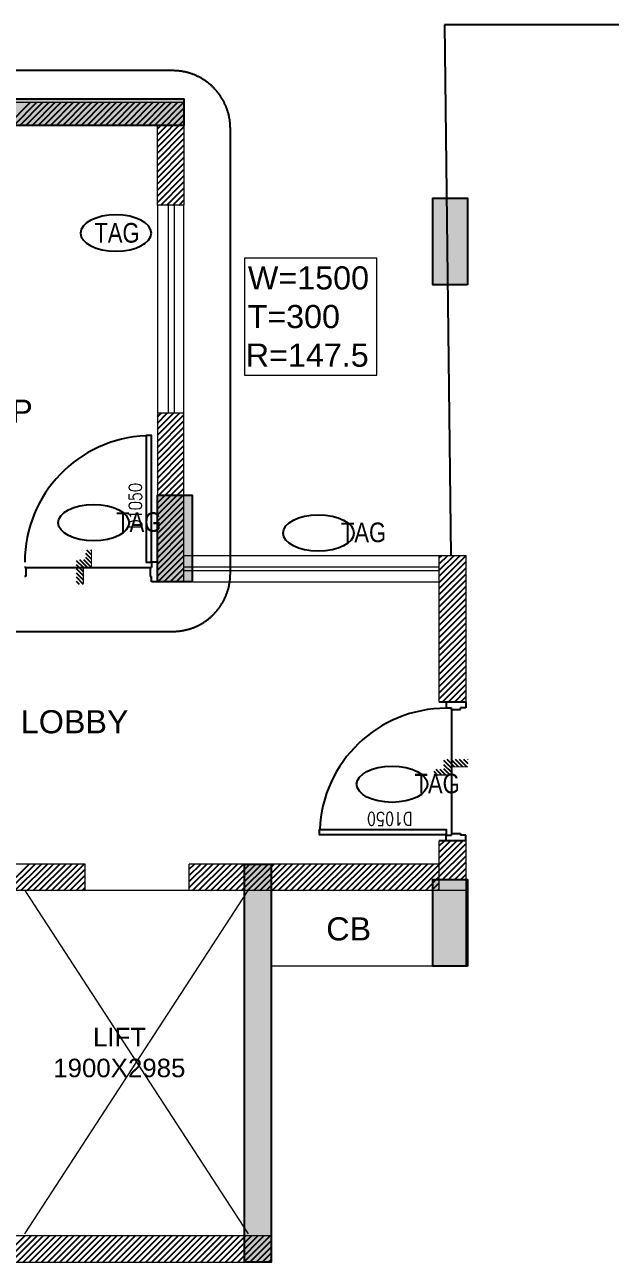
# Model space of a CAD drawing. Header units: millimetres. Extents: x 1277257 to 1543892, y 206696 to 309376.
# Drawn here: x 1337815 to 1342881, y 288901 to 299607 of the extents above; entities that cross this region are included whole.
import ezdxf
from ezdxf.enums import TextEntityAlignment as Align

# ---------------------------------------------------------------- set-up
doc = ezdxf.new("R2010")
doc.units = ezdxf.units.MM
doc.header["$LTSCALE"] = 500
doc.header["$MEASUREMENT"] = 0
doc.linetypes.add('HIDDEN', pattern=[0.375, 0.25, -0.125])
doc.layers.get('Defpoints').update_dxf_attribs({"lineweight": 0})
doc.layers.add('A-TAG', color=7, linetype='Continuous', true_color=0xef00ef)
for name, color, linetype in [('AHC-A-FURNITURE', 2, 'Continuous'), ('DOOR', 8, 'Continuous'), ('Drop', 143, 'Continuous'), ('TEXT -RM MM', 181, 'Continuous'), ('TEXT-RM NAME', 6, 'Continuous'), ('TOWER AREA COLUMN.', 6, 'Continuous')]:
    doc.layers.add(name, color=color, linetype=linetype)
for name, color, linetype, lineweight in [('CILL', 8, 'Continuous', 13), ('TEXT-COMMON AREA', 7, 'Continuous', 20), ('TILE', 252, 'Continuous', 13), ('TOWER COL HATCH', 253, 'Continuous', 20), ('Wall', 2, 'Continuous', 15), ('WIN', 144, 'Continuous', 15)]:
    doc.layers.add(name, color=color, linetype=linetype, lineweight=lineweight)
doc.styles.add('ARIAL', font='arial.ttf')
doc.styles.add('simplex', font='simplex.shx')
doc.styles.get("Standard").update_dxf_attribs({"font": 'arial.ttf'})

# ---------------------------------------------------------------- blocks, each defined once
blk = doc.blocks.new('A$C26E901EB')
at = {"layer": 'Drop'}
h = blk.add_hatch(dxfattribs=at)
h.set_pattern_fill('ANSI31', color=256, scale=8, angle=720, style=0)
h.set_pattern_definition([(315, (5609.332, 22815.355), (17.960512, 17.960512), [])])
h.paths.add_polyline_path([(84, 209), (84, 259), (133, 259), (133, 144), (63, 144), (0, 144), (0, 209)])
h.paths.add_polyline_path([(63, 144), (63, 0), (0, 0), (0, 144)])
h.paths.add_polyline_path([(133, 293), (133, 259), (84, 259), (84, 293)])
at = {"layer": 'Drop', "const_width": 10, "elevation": 0}
blk.add_lwpolyline([(133, 298), (133, 144), (63, 144), (63, 0)], dxfattribs=at)

msp = doc.modelspace()

# ---------------------------------------------------------------- hatches: boundary and pattern name
at = {"layer": 'TOWER COL HATCH'}
h = msp.add_hatch(color=253, dxfattribs=at)
h.dxf.hatch_style = 1
h.paths.add_polyline_path([(1337492.1, 298736.3), (1337492.1, 298966.3), (1339192.1, 298966.3), (1339192.1, 298736.3)])
h = msp.add_hatch(color=253, dxfattribs=at)
h.dxf.hatch_style = 1
h.paths.add_polyline_path([(1341647.1, 297356.6), (1341347.1, 297356.6), (1341347.1, 298106.6), (1341647.1, 298106.6)])
h = msp.add_hatch(color=253, dxfattribs=at)
h.dxf.hatch_style = 1
h.paths.add_polyline_path([(1339262.1, 294786.4), (1338962.1, 294786.4), (1338962.1, 295536.4), (1339262.1, 295536.4)])
h = msp.add_hatch(color=253, dxfattribs=at)
h.dxf.hatch_style = 1
h.paths.add_polyline_path([(1339717.1, 292346.4), (1339947.1, 292346.4), (1339947.1, 288901.2), (1339717.1, 288901.2), (1339717.1, 292116.4)])
h = msp.add_hatch(color=253, dxfattribs=at)
h.dxf.hatch_style = 1
h.paths.add_polyline_path([(1341647.1, 291461.6), (1341347.1, 291461.6), (1341347.1, 292211.6), (1341647.1, 292211.6)])

# ---------------------------------------------------------------- linework, layer by layer
at = {"color": 6, "linetype": 'Continuous'}
for p, q in [((1346232.1, 299606.6), (1341447.1, 299606.6)), ((1341447.1, 299606.6), (1341502.1, 295016.4))]:
    msp.add_line(p, q, dxfattribs=at)
at = {"ltscale": 50}
for p, q in [((1341632.1, 293746.4), (1341402.1, 293746.4)), ((1341632.1, 292546.4), (1341402.1, 292546.4))]:
    msp.add_line(p, q, dxfattribs=at)
at = {"linetype": 'Continuous', "extrusion": (0, 0, -1)}
msp.add_ellipse((1338604, 297804.5), major_axis=(306.3, 0), ratio=0.5128849, dxfattribs=at)
at = {"linetype": 'Continuous'}
for centre in [(1338410.9, 295298.9), (1340356, 295209.4), (1340992.8, 293036.9)]:
    msp.add_ellipse(centre, major_axis=(-306.3, 0), ratio=0.5128849, dxfattribs=at)
at = {"layer": 'A-TAG', "linetype": 'HIDDEN', "ltscale": 100}
for p, q in [((1339093.7, 299209.6), (1333195.5, 299209.6)), ((1339593.7, 294858.2), (1339593.7, 298709.6)), ((1333195.5, 294358.2), (1339093.7, 294358.2))]:
    msp.add_line(p, q, dxfattribs=at)
for centre, start, end in [((1339093.7, 298709.6), 0, 90), ((1339093.7, 294858.2), 270, 0)]:
    msp.add_arc(centre, 500, start, end, dxfattribs=at)
at = {"layer": 'AHC-A-FURNITURE', "color": 1, "linetype": 'Continuous', "ltscale": 50, "true_color": 0xff0000}
for p, q in [((1337665.8, 298736.3), (1337865.8, 298936.3)), ((1337718.9, 298736.3), (1337918.9, 298936.3)), ((1337771.9, 298736.3), (1337971.9, 298936.3)), ((1337824.9, 298736.3), (1338024.9, 298936.3)), ((1337878, 298736.3), (1338078, 298936.3)), ((1337931, 298736.3), (1338131, 298936.3)), ((1337984, 298736.3), (1338184, 298936.3)), ((1338037.1, 298736.3), (1338237.1, 298936.3)), ((1338090.1, 298736.3), (1338290.1, 298936.3)), ((1338143.1, 298736.3), (1338343.1, 298936.3)), ((1338196.2, 298736.3), (1338396.2, 298936.3)), ((1338249.2, 298736.3), (1338449.2, 298936.3)), ((1338302.2, 298736.3), (1338502.2, 298936.3)), ((1338355.3, 298736.3), (1338555.3, 298936.3)), ((1338408.3, 298736.3), (1338608.3, 298936.3)), ((1338461.3, 298736.3), (1338661.3, 298936.3)), ((1338514.4, 298736.3), (1338714.4, 298936.3)), ((1338567.4, 298736.3), (1338767.4, 298936.3)), ((1338620.4, 298736.3), (1338820.4, 298936.3)), ((1338673.5, 298736.3), (1338873.5, 298936.3)), ((1338726.5, 298736.3), (1338926.5, 298936.3)), ((1338779.5, 298736.3), (1338979.5, 298936.3)), ((1338832.6, 298736.3), (1339032.6, 298936.3)), ((1338885.6, 298736.3), (1339085.6, 298936.3)), ((1338938.6, 298736.3), (1339138.6, 298936.3)), ((1338962.1, 298706.7), (1339191.7, 298936.3)), ((1338962.1, 298653.6), (1339192.1, 298883.6)), ((1338962.1, 298600.6), (1339192.1, 298830.6)), ((1338962.1, 298547.6), (1339192.1, 298777.6)), ((1338962.1, 298494.5), (1339192.1, 298724.5)), ((1338962.1, 298441.5), (1339192.1, 298671.5)), ((1338962.1, 298388.5), (1339192.1, 298618.5)), ((1338962.1, 298335.4), (1339192.1, 298565.4)), ((1338962.1, 298282.4), (1339192.1, 298512.4)), ((1338962.1, 298229.4), (1339192.1, 298459.4)), ((1338962.1, 298176.3), (1339192.1, 298406.3)), ((1338962.1, 298123.3), (1339192.1, 298353.3)), ((1338962.1, 298070.3), (1339192.1, 298300.3)), ((1338991.2, 298046.3), (1339192.1, 298247.3)), ((1339044.2, 298046.3), (1339192.1, 298194.2)), ((1339097.2, 298046.3), (1339192.1, 298141.2)), ((1339150.3, 298046.3), (1339192.1, 298088.2)), ((1338962.1, 296214.1), (1338994.3, 296246.3)), ((1338962.1, 296161.1), (1339047.3, 296246.3)), ((1338962.1, 296108.1), (1339100.4, 296246.3)), ((1338962.1, 296055), (1339153.4, 296246.3)), ((1338962.1, 296002), (1339192.1, 296232)), ((1338962.1, 295949), (1339192.1, 296179)), ((1338962.1, 295895.9), (1339192.1, 296125.9)), ((1338962.1, 295842.9), (1339192.1, 296072.9)), ((1338962.1, 295789.9), (1339192.1, 296019.9)), ((1338962.1, 295736.8), (1339192.1, 295966.8)), ((1338962.1, 295683.8), (1339192.1, 295913.8)), ((1338962.1, 295630.8), (1339192.1, 295860.8)), ((1338962.1, 295577.7), (1339192.1, 295807.7)), ((1338962.1, 295524.7), (1339192.1, 295754.7)), ((1338962.1, 295471.7), (1339192.1, 295701.7)), ((1338962.1, 295418.6), (1339192.1, 295648.6)), ((1338962.1, 295365.6), (1339192.1, 295595.6)), ((1338962.1, 295312.6), (1339192.1, 295542.6)), ((1338962.1, 295259.5), (1339192.1, 295489.5)), ((1338962.1, 295206.5), (1339192.1, 295436.5)), ((1338962.1, 295153.5), (1339192.1, 295383.5)), ((1338962.1, 295100.4), (1339192.1, 295330.4)), ((1338962.1, 295047.4), (1339192.1, 295277.4)), ((1338962.1, 294994.4), (1339192.1, 295224.4)), ((1338962.1, 294941.3), (1339192.1, 295171.3)), ((1338962.1, 294888.3), (1339192.1, 295118.3)), ((1338962.1, 294835.3), (1339192.1, 295065.3)), ((1338966.3, 294786.4), (1339192.1, 295012.2)), ((1339019.3, 294786.4), (1339192.1, 294959.2)), ((1341402.1, 294994.8), (1341423.7, 295016.4)), ((1341402.1, 294941.8), (1341476.7, 295016.4)), ((1341402.1, 294888.8), (1341529.7, 295016.4)), ((1341402.1, 294835.7), (1341582.8, 295016.4)), ((1341402.1, 294782.7), (1341632.1, 295012.7)), ((1341402.1, 294729.7), (1341632.1, 294959.7)), ((1339072.3, 294786.4), (1339192.1, 294906.2)), ((1339125.4, 294786.4), (1339192.1, 294853.1)), ((1341402.1, 294676.6), (1341632.1, 294906.6)), ((1341402.1, 294623.6), (1341632.1, 294853.6)), ((1339178.4, 294786.4), (1339192.1, 294800.1)), ((1341402.1, 294570.6), (1341632.1, 294800.6)), ((1341402.1, 294517.5), (1341632.1, 294747.5)), ((1341402.1, 294464.5), (1341632.1, 294694.5)), ((1341402.1, 294411.5), (1341632.1, 294641.5)), ((1341402.1, 294358.4), (1341632.1, 294588.4)), ((1341402.1, 294305.4), (1341632.1, 294535.4)), ((1341402.1, 294252.4), (1341632.1, 294482.4)), ((1341402.1, 294199.3), (1341632.1, 294429.3)), ((1341402.1, 294146.3), (1341632.1, 294376.3)), ((1341402.1, 294093.3), (1341632.1, 294323.3)), ((1341402.1, 294040.2), (1341632.1, 294270.2)), ((1341402.1, 293987.2), (1341632.1, 294217.2)), ((1341402.1, 293934.2), (1341632.1, 294164.2)), ((1341402.1, 293881.2), (1341632.1, 294111.2)), ((1341402.1, 293828.1), (1341632.1, 294058.1)), ((1341402.1, 293775.1), (1341632.1, 294005.1)), ((1341426.4, 293746.4), (1341632.1, 293952.1)), ((1341479.5, 293746.4), (1341632.1, 293899)), ((1341532.5, 293746.4), (1341632.1, 293846)), ((1341585.5, 293746.4), (1341632.1, 293793)), ((1341402.1, 292502.3), (1341446.2, 292546.4)), ((1341402.1, 292449.3), (1341499.2, 292546.4)), ((1341402.1, 292396.2), (1341552.3, 292546.4)), ((1341402.1, 292343.2), (1341605.3, 292546.4)), ((1341402.1, 292290.2), (1341632.1, 292520.2)), ((1341402.1, 292237.1), (1341632.1, 292467.1)), ((1341429.6, 292211.6), (1341632.1, 292414.1)), ((1337622.1, 292116.4), (1337852.1, 292346.4)), ((1337675.1, 292116.4), (1337905.1, 292346.4)), ((1337728.2, 292116.4), (1337958.2, 292346.4)), ((1337781.2, 292116.4), (1338011.2, 292346.4)), ((1337834.2, 292116.4), (1338064.2, 292346.4)), ((1337887.3, 292116.4), (1338117.3, 292346.4)), ((1337940.3, 292116.4), (1338170.3, 292346.4)), ((1337993.3, 292116.4), (1338223.3, 292346.4)), ((1338046.4, 292116.4), (1338276.4, 292346.4)), ((1338099.4, 292116.4), (1338329.4, 292346.4)), ((1338152.4, 292116.4), (1338338.3, 292302.3)), ((1339238.3, 292300.8), (1339284, 292346.4)), ((1339238.3, 292247.7), (1339337, 292346.4)), ((1339238.3, 292194.7), (1339390, 292346.4)), ((1339238.3, 292141.7), (1339443.1, 292346.4)), ((1339266.1, 292116.4), (1339496.1, 292346.4)), ((1339319.1, 292116.4), (1339549.1, 292346.4)), ((1339372.2, 292116.4), (1339602.2, 292346.4)), ((1339425.2, 292116.4), (1339655.2, 292346.4)), ((1339478.2, 292116.4), (1339708.2, 292346.4)), ((1339531.3, 292116.4), (1339761.3, 292346.4)), ((1339584.3, 292116.4), (1339814.3, 292346.4)), ((1339637.3, 292116.4), (1339867.3, 292346.4)), ((1339690.4, 292116.4), (1339920.4, 292346.4)), ((1339743.4, 292116.4), (1339973.4, 292346.4)), ((1339796.4, 292116.4), (1340026.4, 292346.4)), ((1339849.5, 292116.4), (1340079.5, 292346.4)), ((1339902.5, 292116.4), (1340132.5, 292346.4)), ((1339955.5, 292116.4), (1340185.5, 292346.4)), ((1340008.6, 292116.4), (1340238.6, 292346.4)), ((1340061.6, 292116.4), (1340291.6, 292346.4)), ((1340114.6, 292116.4), (1340344.6, 292346.4)), ((1340167.7, 292116.4), (1340397.7, 292346.4)), ((1340220.7, 292116.4), (1340450.7, 292346.4)), ((1340273.7, 292116.4), (1340503.7, 292346.4)), ((1340326.8, 292116.4), (1340556.8, 292346.4)), ((1340379.8, 292116.4), (1340609.8, 292346.4)), ((1340432.8, 292116.4), (1340662.8, 292346.4)), ((1340485.9, 292116.4), (1340715.9, 292346.4)), ((1340538.9, 292116.4), (1340768.9, 292346.4)), ((1340591.9, 292116.4), (1340821.9, 292346.4)), ((1340645, 292116.4), (1340875, 292346.4)), ((1340698, 292116.4), (1340928, 292346.4)), ((1340751, 292116.4), (1340981, 292346.4)), ((1340804.1, 292116.4), (1341034.1, 292346.4)), ((1340857.1, 292116.4), (1341087.1, 292346.4)), ((1340910.1, 292116.4), (1341140.1, 292346.4)), ((1340963.2, 292116.4), (1341193.2, 292346.4)), ((1341016.2, 292116.4), (1341246.2, 292346.4)), ((1341069.2, 292116.4), (1341299.2, 292346.4)), ((1341122.3, 292116.4), (1341352.3, 292346.4)), ((1341175.3, 292116.4), (1341402.1, 292343.2)), ((1341228.3, 292116.4), (1341402.1, 292290.2)), ((1341482.6, 292211.6), (1341632.1, 292361.1)), ((1341535.6, 292211.6), (1341632.1, 292308)), ((1338205.5, 292116.4), (1338338.3, 292249.3)), ((1338258.5, 292116.4), (1338338.3, 292196.3)), ((1341281.4, 292116.4), (1341402.1, 292237.1)), ((1341334.4, 292116.4), (1341402.1, 292184.1)), ((1341588.7, 292211.6), (1341632.1, 292255)), ((1338311.5, 292116.4), (1338338.3, 292143.2)), ((1341387.4, 292116.4), (1341402.1, 292131.1)), ((1337588.9, 288901.2), (1337818.9, 289131.2)), ((1337641.9, 288901.2), (1337871.9, 289131.2)), ((1337695, 288901.2), (1337925, 289131.2)), ((1337748, 288901.2), (1337978, 289131.2)), ((1337801, 288901.2), (1338031, 289131.2)), ((1337854.1, 288901.2), (1338084.1, 289131.2)), ((1337907.1, 288901.2), (1338137.1, 289131.2)), ((1337960.1, 288901.2), (1338190.1, 289131.2)), ((1338013.2, 288901.2), (1338243.2, 289131.2)), ((1338066.2, 288901.2), (1338296.2, 289131.2)), ((1338119.2, 288901.2), (1338349.2, 289131.2)), ((1338172.3, 288901.2), (1338402.3, 289131.2)), ((1338225.3, 288901.2), (1338455.3, 289131.2)), ((1338278.3, 288901.2), (1338508.3, 289131.2)), ((1338331.4, 288901.2), (1338561.4, 289131.2)), ((1338384.4, 288901.2), (1338614.4, 289131.2)), ((1338437.4, 288901.2), (1338667.4, 289131.2)), ((1338490.5, 288901.2), (1338720.5, 289131.2)), ((1338543.5, 288901.2), (1338773.5, 289131.2)), ((1338596.5, 288901.2), (1338826.5, 289131.2)), ((1338649.5, 288901.2), (1338879.5, 289131.2)), ((1338702.6, 288901.2), (1338932.6, 289131.2)), ((1338755.6, 288901.2), (1338985.6, 289131.2)), ((1338808.6, 288901.2), (1339038.6, 289131.2)), ((1338861.7, 288901.2), (1339091.7, 289131.2)), ((1338914.7, 288901.2), (1339144.7, 289131.2)), ((1338967.7, 288901.2), (1339197.7, 289131.2)), ((1339020.8, 288901.2), (1339250.8, 289131.2)), ((1339073.8, 288901.2), (1339303.8, 289131.2)), ((1339126.8, 288901.2), (1339356.8, 289131.2)), ((1339179.9, 288901.2), (1339409.9, 289131.2)), ((1339232.9, 288901.2), (1339462.9, 289131.2)), ((1339285.9, 288901.2), (1339515.9, 289131.2)), ((1339339, 288901.2), (1339569, 289131.2)), ((1339392, 288901.2), (1339622, 289131.2)), ((1339445, 288901.2), (1339675, 289131.2)), ((1339498.1, 288901.2), (1339728.1, 289131.2)), ((1339551.1, 288901.2), (1339781.1, 289131.2)), ((1339604.1, 288901.2), (1339834.1, 289131.2)), ((1339657.2, 288901.2), (1339887.2, 289131.2)), ((1339710.2, 288901.2), (1339940.2, 289131.2)), ((1339763.2, 288901.2), (1339947.1, 289085.1)), ((1339816.3, 288901.2), (1339947.1, 289032)), ((1339869.3, 288901.2), (1339947.1, 288979)), ((1339922.3, 288901.2), (1339947.1, 288926))]:
    msp.add_line(p, q, dxfattribs=at)
at = {"layer": 'CILL'}
msp.add_line((1339238.3, 292116.4), (1338338.3, 292116.4), dxfattribs=at)
at = {"layer": 'DOOR', "ltscale": 100}
for p, q in [((1338962.1, 294957.8), (1338912.9, 294957.8)), ((1338912.9, 294957.8), (1338912.9, 294912.1)), ((1338962.1, 294786.4), (1338962.1, 294957.8)), ((1337824.9, 294912.1), (1337811.2, 294912.1)), ((1337824.9, 294832.1), (1337811.2, 294832.1)), ((1337824.9, 294912.1), (1337824.9, 294832.1)), ((1337824.9, 294912.1), (1338899.2, 294912.1)), ((1338899.2, 294912.1), (1338899.2, 294832.1)), ((1338899.2, 294912.1), (1338912.9, 294912.1)), ((1338899.2, 294832.1), (1338912.9, 294832.1)), ((1338912.9, 294786.4), (1338912.9, 294832.1)), ((1338962.1, 294786.4), (1338912.9, 294786.4)), ((1341632.1, 293746.4), (1341460.7, 293746.4)), ((1341460.7, 293746.4), (1341460.7, 293697.3)), ((1341460.7, 293697.3), (1341506.4, 293697.3)), ((1341506.4, 293683.6), (1341506.4, 293697.3)), ((1341506.4, 293683.6), (1341586.4, 293683.6)), ((1341506.4, 293683.6), (1341506.4, 292609.3)), ((1341586.4, 293683.6), (1341586.4, 293697.3)), ((1341632.1, 293697.3), (1341586.4, 293697.3)), ((1341632.1, 293746.4), (1341632.1, 293697.3)), ((1341460.7, 292546.4), (1341460.7, 292595.6)), ((1341460.7, 292595.6), (1341506.4, 292595.6)), ((1341506.4, 292609.3), (1341586.4, 292609.3)), ((1341506.4, 292609.3), (1341506.4, 292595.6)), ((1341586.4, 292609.3), (1341586.4, 292595.6)), ((1341632.1, 292595.6), (1341586.4, 292595.6)), ((1341632.1, 292546.4), (1341632.1, 292595.6)), ((1341632.1, 292546.4), (1341460.7, 292546.4))]:
    msp.add_line(p, q, dxfattribs=at)
for points in [[(1338910.2, 294957.4), (1338910.2, 296052.8), (1338864.4, 296052.8), (1338864.4, 294957.4)], [(1341461.1, 292598.3), (1340365.7, 292598.3), (1340365.7, 292644), (1341461.1, 292644)]]:
    msp.add_lwpolyline(points, close=True, dxfattribs=at)
at = {"layer": 'DOOR', "linetype": 'Continuous'}
for centre, start, end in [((1338910.2, 294957.4), 92.39194, 180), ((1341461.1, 292598.3), 90, 177.60806)]:
    msp.add_arc(centre, 1095.3, start, end, dxfattribs=at)
at = {"layer": 'TEXT-COMMON AREA'}
for p, q in [((1340860.1, 297586.6), (1339715.3, 297586.6)), ((1339715.3, 297586.6), (1339715.3, 296574.3)), ((1340860.1, 297586.6), (1339715.3, 297586.6)), ((1339715.3, 297586.6), (1339715.3, 296574.3)), ((1340860.1, 296574.3), (1340860.1, 297586.6)), ((1340860.1, 296574.3), (1340860.1, 297586.6)), ((1339715.3, 296574.3), (1340860.1, 296574.3)), ((1339715.3, 296574.3), (1340860.1, 296574.3))]:
    msp.add_line(p, q, dxfattribs=at)
at = {"layer": 'TILE', "linetype": 'HIDDEN', "ltscale": 45}
for p, q in [((1337814.6, 289146.4), (1339747.1, 292116.4)), ((1337814.6, 292116.4), (1339747.1, 289146.4))]:
    msp.add_line(p, q, dxfattribs=at)
at = {"layer": 'TOWER AREA COLUMN.'}
for points in [[(1337492.1, 298736.3), (1337492.1, 298966.3), (1339192.1, 298966.3), (1339192.1, 298736.3)], [(1341647.1, 297356.6), (1341347.1, 297356.6), (1341347.1, 298106.6), (1341647.1, 298106.6)], [(1339262.1, 294786.4), (1338962.1, 294786.4), (1338962.1, 295536.4), (1339262.1, 295536.4)], [(1341647.1, 291461.6), (1341347.1, 291461.6), (1341347.1, 292211.6), (1341647.1, 292211.6)]]:
    msp.add_lwpolyline(points, close=True, dxfattribs=at)
msp.add_lwpolyline([(1339717.1, 292346.4), (1339947.1, 292346.4), (1339947.1, 288901.2), (1339717.1, 288901.2), (1339717.1, 292116.4), (1339717.1, 292116.4), (1339717.1, 292346.4)], dxfattribs=at)
at = {"layer": 'Wall'}
for p, q in [((1333032.1, 298936.3), (1339192.1, 298936.3)), ((1339192.1, 298936.3), (1339192.1, 298046.3)), ((1338962.1, 298736.3), (1333262.1, 298736.3)), ((1338962.1, 298046.3), (1338962.1, 298736.3)), ((1339192.1, 298046.3), (1338962.1, 298046.3)), ((1339192.1, 296246.3), (1338962.1, 296246.3)), ((1338962.1, 296246.3), (1338962.1, 294786.4)), ((1339192.1, 294786.4), (1339192.1, 296246.3)), ((1339192.1, 295586.4), (1339192.1, 295586.4)), ((1341402.1, 293746.4), (1341402.1, 295016.4)), ((1341402.1, 295016.4), (1341632.1, 295016.4)), ((1341632.1, 295016.4), (1341632.1, 293746.4)), ((1339192.1, 294786.4), (1338962.1, 294786.4)), ((1341402.1, 292116.4), (1341402.1, 292546.4)), ((1341632.1, 292546.4), (1341632.1, 291461.6)), ((1338338.3, 292346.4), (1337090.8, 292346.4)), ((1338338.3, 292116.4), (1338338.3, 292346.4)), ((1341402.1, 292346.4), (1339238.3, 292346.4)), ((1339238.3, 292116.4), (1339238.3, 292346.4)), ((1338338.3, 292116.4), (1337090.8, 292116.4)), ((1341632.1, 292116.4), (1339238.3, 292116.4)), ((1341347.1, 291461.6), (1339947.1, 291461.6))]:
    msp.add_line(p, q, dxfattribs=at)
at = {"layer": 'Wall', "linetype": 'Continuous'}
for p, q in [((1339947.1, 292346.4), (1339947.1, 292116.4)), ((1334282.1, 289131.2), (1339947.1, 289131.2)), ((1339947.1, 289131.2), (1339947.1, 288901.2)), ((1334282.1, 288901.2), (1339947.1, 288901.2))]:
    msp.add_line(p, q, dxfattribs=at)
at = {"layer": 'WIN'}
for p, q in [((1338962.1, 298046.3), (1338962.1, 296246.3)), ((1339057.1, 298046.3), (1339057.1, 296246.3)), ((1339107.1, 298046.3), (1339107.1, 296246.3)), ((1339192.1, 296246.3), (1339192.1, 298046.3)), ((1339192.1, 295016.4), (1341402.1, 295016.4)), ((1339192.1, 294916.4), (1341402.1, 294916.4)), ((1339192.1, 294886.4), (1341402.1, 294886.4)), ((1339192.1, 294786.4), (1341402.1, 294786.4))]:
    msp.add_line(p, q, dxfattribs=at)

# ---------------------------------------------------------------- block references
at = {"layer": 'TEXT -RM MM', "linetype": 'Continuous'}
msp.add_blockref('A$C26E901EB', (1338259.2, 294768, 0.5), dxfattribs=at)
at = {"layer": 'TEXT -RM MM', "linetype": 'Continuous', "xscale": -1, "rotation": 90}
msp.add_blockref('A$C26E901EB', (1341650.5, 293249.3, 0.5), dxfattribs=at)

# ---------------------------------------------------------------- texts
at = {"width": 0.8}
for p in [(1338612.7, 297806.7), (1338801.2, 295304.7), (1340746.3, 295215.2), (1341383.1, 293042.7)]:
    msp.add_attdef('TAG', text='', height=170.1, dxfattribs=at).set_placement(p, align=Align.MIDDLE_CENTER)
at = {"layer": 'Defpoints', "ltscale": 100, "style": 'simplex', "width": 0.8}
for p, rotation in [((1338828.6, 295246.8), 90), ((1341171.7, 292794.1), 180)]:
    msp.add_attdef('D1050', p, 'D1050', height=114.29, rotation=rotation, dxfattribs=at)
at = {"layer": 'TEXT-COMMON AREA'}
for s, p in [('W=1500', (1339745.8, 297316.6)), ('W=1500', (1339745.8, 297316.6)), ('T=300', (1339742.6, 296982.4)), ('T=300', (1339742.6, 296982.4)), ('R=147.5', (1339727.2, 296648.3)), ('R=147.5', (1339727.2, 296648.3))]:
    msp.add_text(s, height=200, rotation=360, dxfattribs=at).set_placement(p)
at = {"layer": 'TEXT-RM NAME', "style": 'ARIAL'}
for s, p in [('UP', (1337496, 296163.3, 0)), ('CB', (1340423.9, 291685.4, 0))]:
    msp.add_text(s, height=200, dxfattribs=at).set_placement(p)
at = {"layer": 'TEXT-RM NAME'}
msp.add_text('LIFT LOBBY', height=200, dxfattribs=at).set_placement((1337128.9, 293477.1))
for s, p in [('LIFT', (1338405.2, 290769.4)), ('1900X2985', (1338061.4, 290502))]:
    msp.add_text(s, height=160, rotation=360, dxfattribs=at).set_placement(p)

doc.saveas('drawing.dxf')
